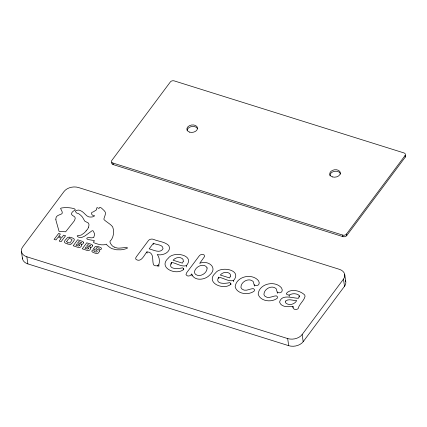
<?xml version="1.0" encoding="UTF-8"?>
<svg xmlns="http://www.w3.org/2000/svg" width="427" height="427" viewBox="0 0 427 427"><rect width="100%" height="100%" fill="white"/><g stroke="black" fill="none" stroke-linecap="round" stroke-linejoin="round"><path stroke-width="0.64" d="M299.274 295.815L298.436 298.302C292.548 298.19 281.617 293.749 279.568 302.081C281.158 307.419 288.476 307.056 292.917 306.266C292.362 309.399 296.215 310.616 298.121 308.641C299.268 303.955 303.794 301.115 305.027 296.519L304.771 295.057C300.501 290.718 290.691 288.044 286.341 293.45L286.923 294.598L289.111 295.094C292.015 293.392 295.617 293.162 298.553 294.934L299.274 295.815L299.46 297.091M158.807 264.831C159.853 261.457 159.581 257.257 157.221 254.481C162.409 256.237 172.172 251.813 168.761 245.509C164.726 241.639 158.502 241.533 153.565 239.392C151.66 238.682 149.391 239.109 148.217 240.871L136.394 256.723L135.754 257.881L135.717 258.853L136.24 259.616C141.481 262.658 144.289 254.705 146.947 251.866C154.627 252.272 151.831 259.968 153.517 264.825C154.974 266.112 157.382 266.224 158.807 264.831L158.993 266.101M88.565 227.127L87.77 228.931L86.105 230.874M171.451 262.392C167.165 269.923 178.561 268.807 182.532 267.825L183.578 268.551L183.391 269.618C176.266 275.751 157.526 267.82 168.291 258.18C173.533 250.686 195.518 255.122 186.348 265.69C181.288 267.131 176.362 263.064 171.451 262.392L171.729 264.297M218.656 277.192C214.375 284.724 225.771 283.608 229.742 282.626L230.788 283.352L230.596 284.419C223.47 290.552 204.736 282.621 215.496 272.981C220.743 265.487 242.723 269.923 233.558 280.491C228.493 281.932 223.572 277.865 218.656 277.192L218.843 278.463M153.405 243.209L149.178 248.872C153.272 249.774 160.226 253.926 163.039 248.685C163.119 244.228 156.042 244.997 153.405 243.209L153.592 244.479M191.712 274.033L190.549 275.308A2.679 1.857 -8.4 0 1 187.32 275.831L185.985 274.726L186.551 272.885L199.051 256.131C200.146 254.481 202.489 253.793 204.159 254.994L204.586 256.51L199.681 263.352C207.677 259.68 218.619 267.489 209.63 275.073C205.254 280.096 194.221 281.462 191.712 274.033L191.995 275.943M112.915 163.05L342.689 235.09A2.84 1.97 -8.4 0 0 346.532 234.028L405.074 155.535A2.84 1.97 -8.4 0 0 403.969 152.925L174.195 80.884A2.84 1.97 -8.4 0 0 170.352 81.947L111.815 160.435A2.84 1.97 -8.4 0 0 112.915 163.05L113.139 164.576L342.913 236.617A2.84 1.97 -8.4 0 0 346.756 235.555L405.298 157.061A2.84 1.97 -8.4 0 0 405.415 155.3M26.837 256.787L287.659 338.563A10.712 7.43 -8.4 0 0 302.14 334.554L343.463 279.151A10.712 7.43 -8.4 0 0 339.316 269.304L78.488 187.528A10.712 7.43 -8.4 0 0 64.007 191.536L22.684 246.939A10.712 7.43 -8.4 0 0 26.837 256.787L27.883 263.907L288.711 345.683A10.712 7.43 -8.4 0 0 303.191 341.675L344.514 286.271A10.712 7.43 -8.4 0 0 345.438 280.518M70.919 244.068L71.154 243.956A2.743 1.932 -6.6 0 0 71.587 243.673L72.318 242.942A17.566 12.378 -6.6 0 0 72.569 242.632L73.588 241.26A14.032 9.89 -6.6 0 0 73.887 240.823L74.261 239.899A2.423 1.708 -6.6 0 0 73.903 238.821A3.122 2.199 -6.6 0 0 73.668 238.608A3.021 2.13 -6.6 0 0 73.391 238.415L72.553 238.026A14.011 9.874 -6.6 0 0 72.195 237.898L71.528 237.668A14.651 10.323 -6.6 0 0 70.332 237.321L70.097 237.273A3.699 2.605 -6.6 0 0 69.724 237.215M67.215 243.833L66.863 243.716A13.493 9.506 -6.6 0 1 65.939 243.374L65.219 242.99A2.754 1.943 -6.6 0 1 64.835 242.664L64.594 242.328A2.236 1.58 -6.6 0 1 64.466 241.762L64.674 241.015A5.781 4.073 -6.6 0 1 64.808 240.764A11.412 8.044 -6.6 0 1 65.15 240.257L67.386 237.679A2.3 1.623 -6.6 0 1 67.85 237.439A2.802 1.975 -6.6 0 1 69.718 237.236M114.303 247.094L116.891 247.938A7.841 5.524 -6.6 0 0 118.658 248.146L119.09 248.13A51.219 36.087 -6.6 0 0 125.901 247.42C127.326 246.646 128.153 248.674 126.146 248.679A16.077 11.326 -6.6 0 1 120.841 249.816L116.534 249.779L112.531 248.813A15.847 11.166 -6.6 0 1 109.969 247.537L107.15 245.237A6.208 4.371 -6.6 0 1 106.526 244.143C102.795 245.808 97.602 244.345 93.673 242.632L93.454 241.933L94.378 240.999L94.212 240.529L88.869 239.686A5.658 3.987 -6.6 0 1 88.042 239.536C84.493 238.314 88.981 236.755 90.663 237.775A3.683 2.594 -6.6 0 1 91.165 237.85L93.668 237.631L94.41 235.261A13.136 9.255 -6.6 0 0 94.666 234.327L94.613 234.119A30.173 21.259 -6.6 0 0 93.113 230.879L92.227 230.665L84.727 236.067L81.616 237.519A2.663 1.873 -6.6 0 1 80.868 237.652L79.139 237.311A13.04 9.191 -6.6 0 1 78.066 236.932L77.218 236.094A0.945 0.667 -6.6 0 1 77.324 235.741L81.167 235.09L84.028 233.094A22.626 15.943 -6.6 0 0 86.137 230.884M277.331 292.025L278.217 292.607A2.717 1.884 -8.4 0 0 281.158 292.281L281.804 291.7L282.279 290.056L281.596 288.028C275.218 280.075 259.226 283.464 258.164 294.059C260.203 301.542 271.946 302.706 277.299 298.179L277.523 296.845L276.354 295.82C272.559 295.847 268.492 299.327 264.868 296.178L263.945 294.694C263.721 288.983 271.85 284.579 276.189 288.711L277.518 293.296M254.321 284.809L255.207 285.391A2.717 1.884 -8.4 0 0 258.148 285.071L258.799 284.489L259.269 282.839L258.586 280.817C252.208 272.858 236.216 276.248 235.154 286.848C237.193 294.331 248.941 295.495 254.289 290.968L254.519 289.634L253.344 288.604C249.549 288.636 245.482 292.111 241.858 288.967L240.935 287.483C240.716 281.772 248.84 277.363 253.179 281.494L254.508 286.085M405.074 155.535L405.298 157.061M346.532 234.028L346.756 235.555M342.689 235.09L342.913 236.617M344.685 274.331L345.731 281.452M343.463 279.151L344.514 286.271M302.14 334.554L303.191 341.675M292.917 306.266L293.103 307.536M289.111 295.094L289.298 296.365M287.659 338.563L288.711 345.683M233.558 280.491L233.745 281.761M230.788 283.352L230.975 284.628M186.348 265.69L186.535 266.96M183.578 268.551L183.765 269.827M157.857 265.525L158.043 266.8M146.947 251.866L147.134 253.136M21.467 251.759L22.514 258.879M27.883 263.907A10.712 7.43 -8.4 0 1 22.396 257.913M113.139 164.576A2.84 1.97 -8.4 0 1 111.767 162.463M187.111 130.272A5.354 3.715 -8.4 0 1 191.766 126.536A5.354 3.715 -8.4 0 1 197.45 128.602M329.964 175.833A5.354 3.715 -8.4 0 1 334.603 171.318A5.354 3.715 -8.4 0 1 340.538 174.125M67.22 243.828A13.904 9.8 -6.6 0 0 68.523 244.207L68.896 244.271A2.84 2.002 -6.6 0 0 70.941 244.095M55.868 219.264A15.762 11.107 -6.6 0 0 56.049 220.679L59.059 231.349L65.641 231.802L73.983 221.277A18.777 13.232 -6.6 0 0 74.544 220.391L75.173 218.581A4.702 3.315 -6.6 0 0 74.816 217.108A3.336 2.354 -6.6 0 0 74.346 216.601L73.193 215.865A8.524 6.005 -6.6 0 1 72.473 215.4C70.06 213.959 72.542 211.477 74.143 210.634A12.196 8.593 -6.6 0 0 74.736 210.164L75.168 209.62A1.132 0.795 -6.6 0 0 75.083 209.246L74.063 208.659A22.055 15.543 -6.6 0 0 61.803 207.933L60.837 208.237A0.918 0.646 -6.6 0 0 60.602 208.472L61.392 210.212A14.139 9.965 -6.6 0 1 62.027 211.424L62.283 212.902A2.311 1.628 -6.6 0 1 62.006 213.484A2.658 1.873 -6.6 0 1 61.424 214.007L58.467 215.24A6.042 4.259 -6.6 0 0 56.919 216.243A4.387 3.09 -6.6 0 0 56.284 217.087L55.958 218.026A12.367 8.716 -6.6 0 0 55.884 219.264M88.57 227.127A17.939 12.639 -6.6 0 0 88.96 224.554L88.597 223.182L84.743 221.117L82.502 217.156L80.842 215.373L78.664 213.681L76.582 213.009L75.435 211.52A1.719 1.212 -6.6 0 1 75.536 211.018L76.273 210.394L78.627 210.084A1.671 1.174 -6.6 0 1 79.128 210.164A7.702 5.428 -6.6 0 1 80.479 210.639C84.503 212.032 86.425 217.727 91.004 217.065C93.46 217.119 96.534 215.288 92.723 215.245A2.002 1.409 -6.6 0 1 92.301 215.027L91.49 213.858L91.704 212.63A0.998 0.705 -6.6 0 1 91.954 212.363L93.123 211.915A2.562 1.804 -6.6 0 0 93.582 211.728L95.184 210.676A14.742 10.387 -6.6 0 1 95.531 210.49C98.258 209.806 94.741 205.953 98.979 208.44A0.657 0.464 -6.6 0 0 99.181 208.162C99.806 205.563 102.987 209.748 104.167 210.612C107.028 213.025 104.337 216.308 103.884 218.998A3.635 2.562 -6.6 0 0 104.241 219.857C106.899 222.312 110.342 223.935 112.637 226.796C114.201 230.735 113.828 235.859 111.564 239.504A10.002 7.045 -6.6 0 1 110.486 240.647L110.155 241.025A4.873 3.432 -6.6 0 0 110.011 242.141L110.486 243.491L112.136 245.69A9.351 6.592 -6.6 0 0 114.297 247.094M93.801 248.642L93.801 248.727A1.527 1.078 -6.6 0 0 93.924 249.128L94.127 249.357A2.391 1.687 -6.6 0 0 94.362 249.544C98.359 250.163 98.189 253.462 94.175 251.396A0.635 0.448 -6.6 0 1 94.031 251.151C94.954 249.822 91.992 249.363 91.938 250.937A1.905 1.34 -6.6 0 0 91.901 251.204L91.944 251.508A1.494 1.051 -6.6 0 0 92.077 251.765L93.23 252.49A15.943 11.23 -6.6 0 0 94.207 252.853L95.098 253.147A14.998 10.568 -6.6 0 0 95.515 253.275L96.929 253.521A2.039 1.436 -6.6 0 0 97.543 253.467L97.66 253.441A1.532 1.078 -6.6 0 0 98.05 253.302L99.79 251.076A1.425 1.003 -6.6 0 0 99.726 250.761L99.539 250.478A2.103 1.484 -6.6 0 0 99.299 250.265L96.107 248.797A0.619 0.432 -6.6 0 1 96.016 248.519C96.411 247.148 98.039 247.788 98.941 248.204C99.021 249.395 101.108 250.59 101.402 248.599A1.932 1.361 -6.6 0 0 101.37 248.236A1.553 1.094 -6.6 0 0 101.188 247.906L99.822 247.142A15.98 11.262 -6.6 0 0 99.395 246.987L98.578 246.715A16.808 11.844 -6.6 0 0 98.082 246.566L96.609 246.288A2.37 1.671 -6.6 0 0 96.144 246.304L94.73 247.046L93.801 248.642M207.127 267.959C207.148 273.285 200.071 277.683 195.518 274.364L194.579 272.928L194.637 271.102C195.966 266.213 204.448 262.493 207.127 267.959M66.671 241.661L67.471 242.424A13.2 9.303 -6.6 0 0 67.909 242.579L69.334 242.904A0.806 0.566 -6.6 0 0 69.686 242.83L70.53 242.157A13.771 9.704 -6.6 0 0 70.791 241.831L72.083 239.835L71.176 239.04A14.603 10.291 -6.6 0 0 70.839 238.923L69.596 238.597A0.966 0.683 -6.6 0 0 69.233 238.624L69.115 238.65A0.875 0.614 -6.6 0 0 68.784 238.794L68.309 239.243A13.157 9.271 -6.6 0 0 68.042 239.568L66.671 241.661M83.548 242.509L83.356 243.15A4.932 3.475 -6.6 0 1 83.142 243.491A6.581 4.638 -6.6 0 1 82.955 243.737L82.304 244.313A1.238 0.87 -6.6 0 1 81.973 244.447L81.61 244.516A1.569 1.105 -6.6 0 1 81.247 244.527L80.89 244.538L81.578 245.066A1.18 0.833 -6.6 0 1 81.658 245.322L81.29 246.251A7.462 5.257 -6.6 0 1 81.082 246.539L80.03 247.393A1.494 1.051 -6.6 0 1 79.625 247.511L77.981 247.361A8.684 6.117 -6.6 0 1 77.463 247.201L73.182 245.771L77.655 239.771L81.819 241.164A9.501 6.699 -6.6 0 1 82.384 241.367L83.377 242.002A1.532 1.078 -6.6 0 1 83.543 242.419L83.548 242.509M92.616 245.541L92.424 246.182A4.932 3.475 -6.6 0 1 92.205 246.523A6.581 4.638 -6.6 0 1 92.018 246.769L91.373 247.345A1.238 0.87 -6.6 0 1 91.042 247.479L90.679 247.548A1.569 1.105 -6.6 0 1 90.316 247.559L89.958 247.569L90.641 248.098A1.18 0.833 -6.6 0 1 90.721 248.354L90.359 249.283A7.462 5.257 -6.6 0 1 90.145 249.571L89.094 250.425A1.494 1.051 -6.6 0 1 88.693 250.542L87.049 250.393A8.684 6.117 -6.6 0 1 86.532 250.233L82.246 248.802L86.724 242.803L90.887 244.196A9.501 6.699 -6.6 0 1 91.453 244.399L92.445 245.034A1.532 1.078 -6.6 0 1 92.611 245.445L92.616 245.541M81.317 242.648L81.189 242.99A3.688 2.599 -6.6 0 1 81.013 243.235L80.143 243.625L77.693 242.851L78.749 241.565L81.317 242.648M90.38 245.68L90.257 246.021A3.688 2.599 -6.6 0 1 90.076 246.267L89.206 246.657L86.756 245.883L87.813 244.596L90.38 245.68M79.737 245.055L78.696 246.064L75.899 245.253L77.052 243.865L79.737 245.055M88.8 248.087L87.759 249.096L84.968 248.284L86.115 246.897L88.8 248.087M58.734 236.275L61.888 237.444L63.644 235.181L65.571 235.731L61.162 241.639C55.195 241.202 66.052 237.978 57.784 237.556L56.001 239.947L54.096 239.392L58.654 233.42L60.383 234.065L58.734 236.275M285.759 301.003L285.38 301.884L285.54 302.77C288.663 306.026 294.721 304.51 296.717 300.608C293.205 300.875 288.727 298.302 285.759 301.003M183.263 261.287L182.43 263.149L173.074 260.214C175.31 257.614 179.361 256.526 182.313 258.57L183.199 259.755L183.263 261.287M230.473 276.088L229.641 277.95L220.284 275.015C222.515 272.415 226.572 271.326 229.523 273.371L230.409 274.556L230.473 276.088M189.609 132.135A5.354 3.715 -8.4 0 0 197.514 128.201A5.354 3.715 -8.4 0 0 189.449 125.671A5.354 3.715 -8.4 0 0 189.609 132.135M332.441 176.911A5.354 3.715 -8.4 0 0 340.351 172.983A5.354 3.715 -8.4 0 0 332.281 170.453A5.354 3.715 -8.4 0 0 332.441 176.911"/></g></svg>
